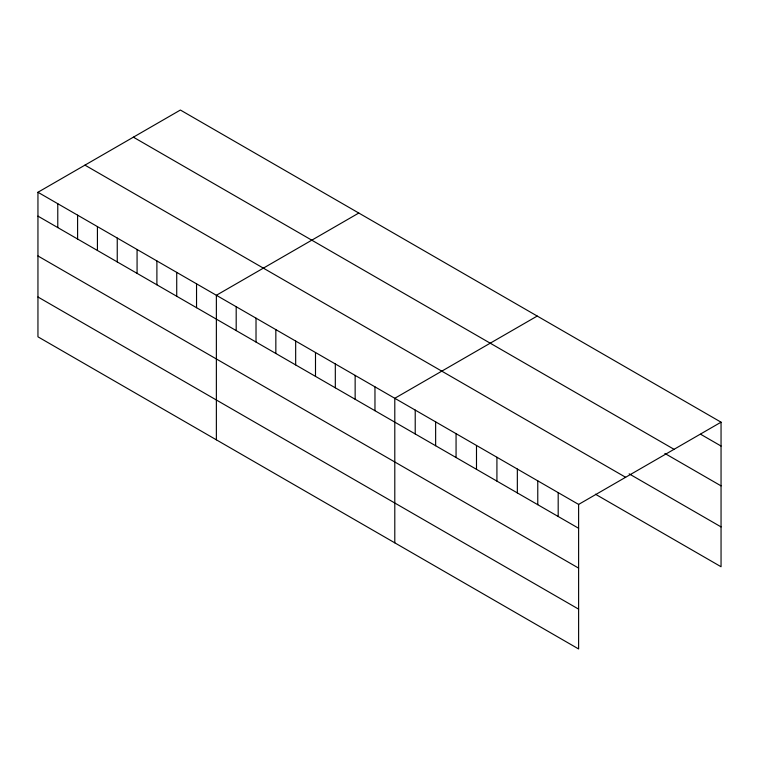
<?xml version="1.0" encoding="UTF-8"?>
<svg xmlns="http://www.w3.org/2000/svg" width="759" height="759" viewBox="0 0 759 759"><rect width="100%" height="100%" fill="white"/><g stroke="black" fill="none" stroke-linecap="round" stroke-linejoin="round"><path stroke-width="1.14" d="M37.95 192.264L578.614 504.422L578.614 648.964L37.95 336.816L37.95 192.264L180.386 110.036L721.05 422.184L721.05 566.736L595.436 494.213M358.798 213.042L216.372 295.279L216.372 439.822M537.22 316.057L394.794 398.285L394.794 542.837M578.614 504.422L721.05 422.184M700.623 434.252L721.05 446.045M133.375 137.17L674.049 449.319M664.884 453.446L721.05 485.874M629.135 473.844L721.05 526.907M84.951 165.13L625.625 477.278M37.95 216.135L578.614 528.283M37.95 255.954L578.614 568.111M37.95 296.987L578.614 609.145M558.188 492.629L558.188 516.49M537.77 480.836L537.77 504.697M517.344 469.043L517.344 492.904M496.917 457.25L496.917 481.111M476.491 445.457L476.491 469.318M456.064 433.664L456.064 457.525M435.638 421.871L435.638 445.732M415.22 410.078L415.22 433.939M374.965 386.843L374.965 410.704M355.146 375.392L355.146 399.262M335.317 363.95L335.317 387.811M315.497 352.508L315.497 376.369M295.668 341.057L295.668 364.918M275.84 329.615L275.84 353.476M256.02 318.163L256.02 342.034M236.191 306.721L236.191 330.582M196.543 283.828L196.543 307.699M176.724 272.386L176.724 296.247M156.895 260.944L156.895 284.805M137.075 249.493L137.075 273.354M117.247 238.051L117.247 261.912M97.427 226.599L97.427 250.47M77.598 215.158L77.598 239.019M57.779 203.716L57.779 227.577"/></g></svg>
